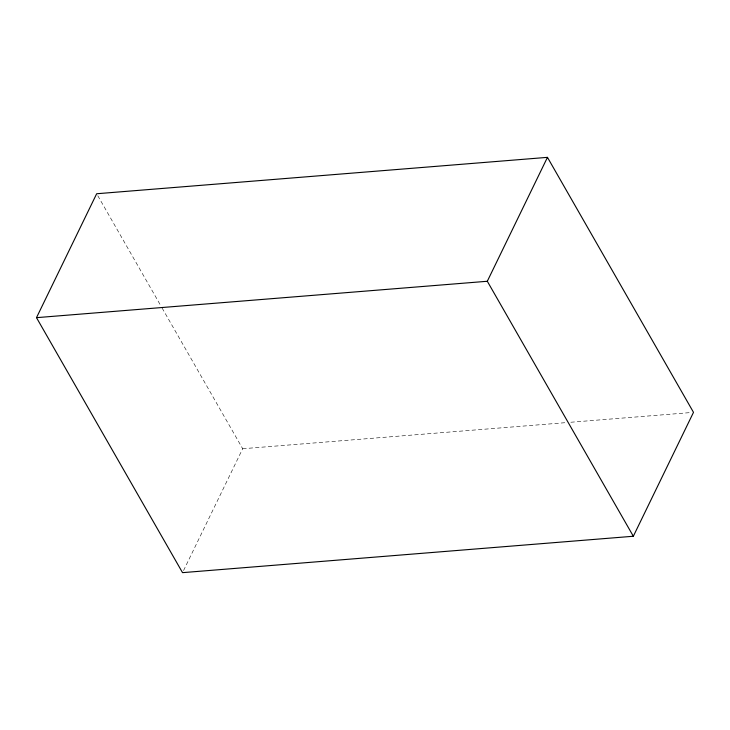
<?xml version="1.0" encoding="UTF-8"?>
<svg xmlns="http://www.w3.org/2000/svg" width="730" height="730" viewBox="0 0 730 730"><rect width="100%" height="100%" fill="white"/><g stroke="black" fill="none" stroke-linecap="round" stroke-linejoin="round"><path stroke-width="0.55" stroke-dasharray="3.65 2.74" d="M183.531 570.595L242.688 448.731L161.75 307.403M242.688 448.731L566.316 422.606M570.86 422.241L691.228 412.523M97.793 195.722L161.184 306.418"/><path stroke-width="1.09" d="M36.5 317.659L96.661 193.751L547.464 157.351L693.5 412.34L633.339 536.249L182.536 572.648L36.5 317.659L487.311 281.269L547.464 157.351M487.311 281.269L633.339 536.249"/></g></svg>
